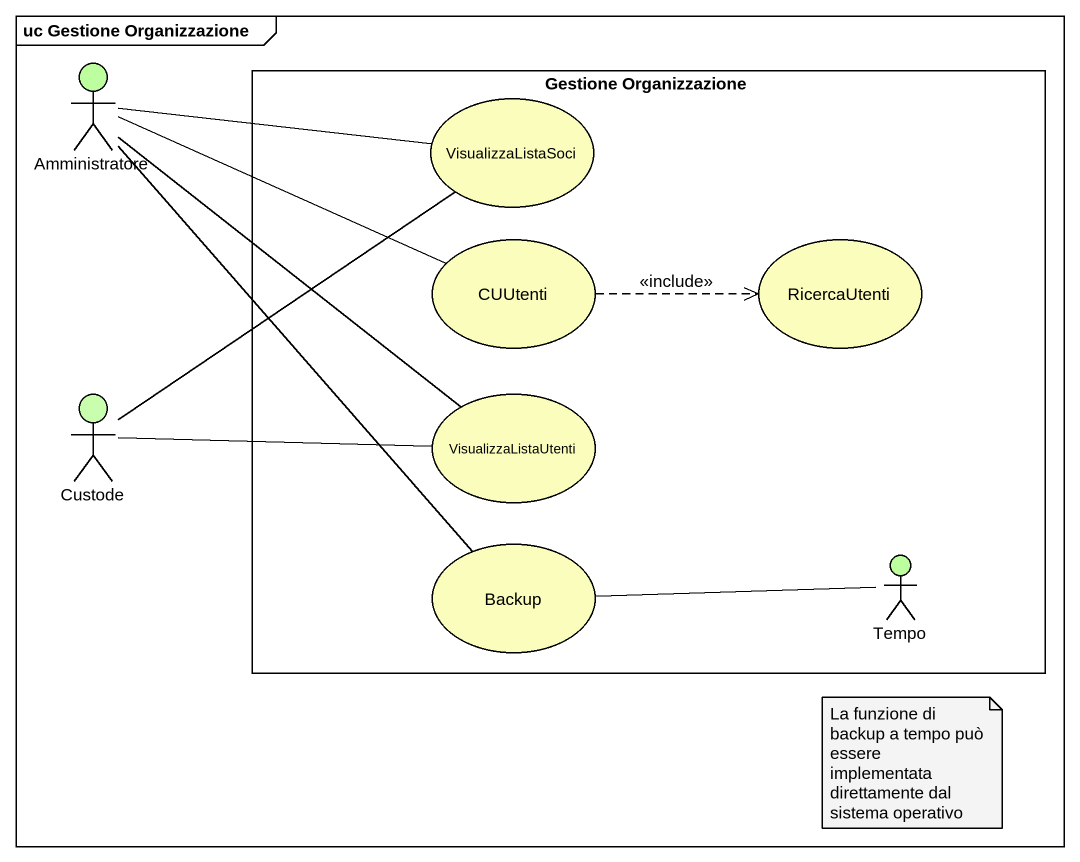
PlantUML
@startuml
mainframe uc Gestione Organizzazione
actor Amministratore #BDFE9F
rectangle "Gestione Organizzazione" as Gestione_Organizzazione {
  usecase VisualizzaListaSoci #FBFDBC
  usecase CUUtenti #FBFDBC
  usecase RicercaUtenti #FBFDBC
  usecase VisualizzaListaUtenti #FBFDBC
  usecase Backup #FBFDBC
  actor Tempo #BDFE9F
}
actor Custode #C9FEAF
Amministratore -right- VisualizzaListaSoci
Amministratore -- VisualizzaListaUtenti
Amministratore -- Backup
VisualizzaListaSoci -- Custode
CUUtenti -left- Amministratore
CUUtenti .right.> RicercaUtenti : <<include>>
VisualizzaListaUtenti -left- Custode
Tempo -left- Backup
note as N1
  La funzione di backup a tempo può essere implementata
  direttamente dal sistema operativo
end note
@enduml
